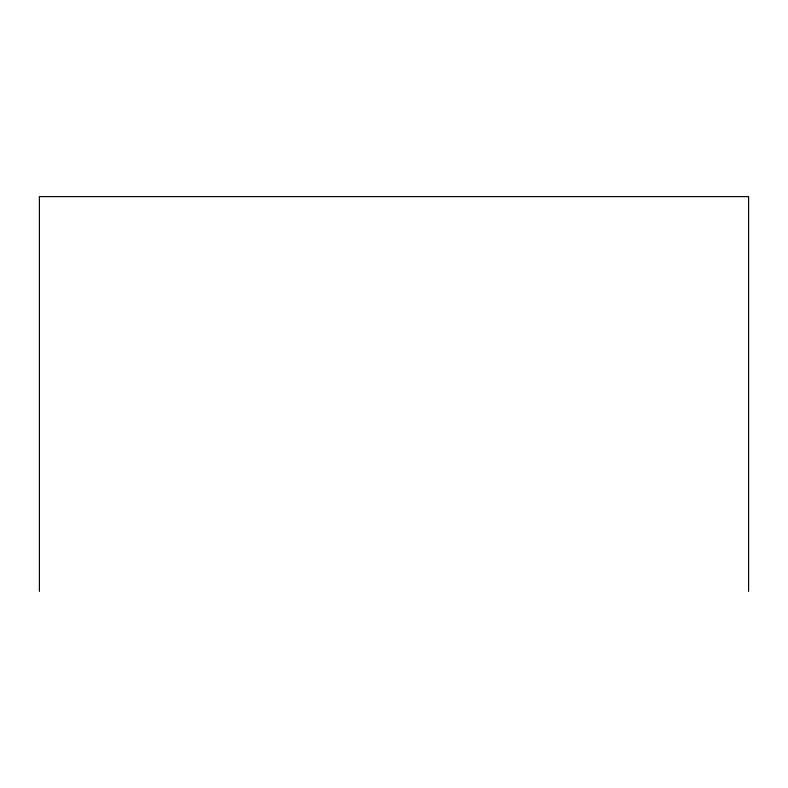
<?xml version="1.0" encoding="UTF-8"?>
<svg xmlns="http://www.w3.org/2000/svg" width="788" height="788" viewBox="0 0 788 788"><rect width="100%" height="100%" fill="white"/><g stroke="black" fill="none" stroke-linecap="round" stroke-linejoin="round"><path stroke-width="1.18" d="M748.6 591.384L748.6 196.616L39.4 196.616L39.4 591.384"/></g></svg>
